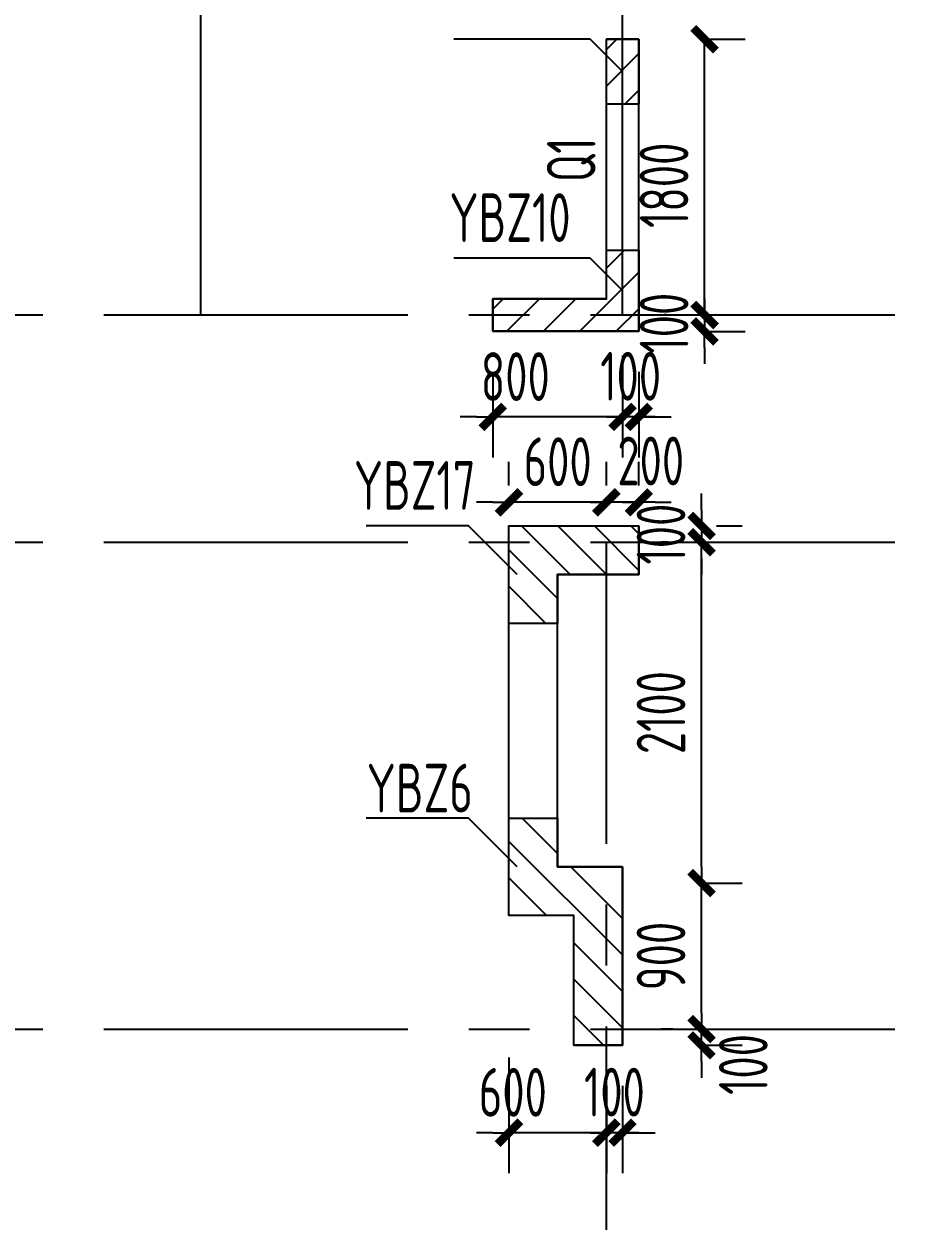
# Model space of a CAD drawing. Extents: x 580289 to 1106878, y -144605 to 78052.
# Drawn here: x 706072 to 711514, y 62835 to 70211 of the extents above; entities that cross this region are included whole.
import ezdxf

# ---------------------------------------------------------------- set-up
doc = ezdxf.new("R2010")
doc.units = 0
doc.header["$LTSCALE"] = 100
doc.linetypes.add('7', pattern=[120.000008, -60.000004, 60.000004])
doc.linetypes.add('CENTER', pattern=[2, 1.25, -0.25, 0.25, -0.25])
doc.layers.get('0').update_dxf_attribs({"linetype": 'CONTINUOUS'})
doc.layers.get('Defpoints').update_dxf_attribs({"linetype": 'CONTINUOUS'})
for name, color, linetype in [('b边缘构件', 240, 'CONTINUOUS'), ('b边缘构件阴影', 240, 'CONTINUOUS'), ('COLU', 7, 'CONTINUOUS'), ('DIM', 3, 'CONTINUOUS'), ('PAXIS', 253, 'CENTER'), ('TEXT', 2, 'CONTINUOUS'), ('THIN', 7, 'CONTINUOUS'), ('墙文字', 54, '7')]:
    doc.layers.add(name, color=color, linetype=linetype)
doc.styles.get("Standard").update_dxf_attribs({"font": 'tssdeng.shx', "width": 0.7, "bigfont": 'tssdchn.shx'})
doc.styles.add('TSSD_Dimension', font='Tssdeng.shx', dxfattribs={"width": 0.7, "bigfont": 'tssdchn.shx'})
doc.dimstyles.new('TSSD_100_100$0', dxfattribs={"dimtxt": 300, "dimasz": 100, "dimexe": 250, "dimexo": 250, "dimgap": 100, "dimtad": 1, "dimdec": 0, "dimzin": 0, "dimdsep": 46, "dimtxsty": 'TSSD_Dimension', "dimblk": '_TSDBK', "dimblk1": '_TSDBK', "dimblk2": '_TSDBK', "dimsah": 1, "dimcen": 0, "dimclrt": 7, "dimadec": 0, "dimazin": 0, "dimtfac": 1, "dimtdec": 0, "dimtix": 1, "dimtmove": 2, "dimatfit": 3, "dimldrblk": '_TSDBK', "dimfxl": 1, "dimtolj": 1, "dimtzin": 0, "dimarcsym": 0})
pattern_1 = [(45, (250053.2, 141627.07), (-112.2532, 112.2532), [])]
pattern_2 = [(135, (723011.76, -131525.1), (112.2532, 112.2532), [])]

# ---------------------------------------------------------------- blocks, each defined once
blk = doc.blocks.new('_TSDBK')
blk.add_line((-1, 0), (0, 0))
at = {"const_width": 0.5}
blk.add_lwpolyline([(-0.7, -0.7), (0.7, 0.7)], dxfattribs=at)
blk = doc.blocks.new('*D155')
at = {"layer": 'Defpoints', "color": 0}
for p in [(710247.8, 64017.7), (710321.9, 64017.7), (709990.7, 63917.7)]:
    blk.add_point(p, dxfattribs=at)
at = {"layer": 'DIM', "color": 0, "lineweight": -2}
for p, q in [((710247.8, 64117.7), (710247.8, 64217.7)), ((710071.9, 64017.7), (709997.8, 64017.7)), ((710247.8, 63917.7), (710247.8, 64017.7)), ((710240.7, 63917.7), (710497.8, 63917.7)), ((710247.8, 63817.7), (710247.8, 63717.7))]:
    blk.add_line(p, q, dxfattribs=at)
at = {"layer": 'DIM', "color": 0, "lineweight": -2, "xscale": 100, "yscale": 100, "zscale": 100}
for p, rotation in [((710247.8, 64017.7), 270), ((710247.8, 63917.7), 90)]:
    blk.add_blockref('_TSDBK', p, dxfattribs=dict(at, rotation=rotation))
at = {"layer": 'DIM', "color": 7, "insert": (710504.9, 63799.8), "char_height": 300, "attachment_point": 5, "rotation": 90, "style": 'TSSD_Dimension'}
blk.add_mtext('\\A1;100', dxfattribs=at)
blk = doc.blocks.new('*D156')
at = {"layer": 'Defpoints', "color": 0}
for p in [(710279.1, 68417.8), (710050.3, 68316.6), (710266.7, 68316.6)]:
    blk.add_point(p, dxfattribs=at)
at = {"layer": 'DIM', "color": 0, "lineweight": -2}
for p, q in [((710266.7, 68517.8), (710266.7, 68617.8)), ((710029.1, 68417.8), (710016.7, 68417.8)), ((710266.7, 68417.8), (710266.7, 68316.6)), ((710300.3, 68316.6), (710516.7, 68316.6)), ((710266.7, 68216.6), (710266.7, 68116.6))]:
    blk.add_line(p, q, dxfattribs=at)
at = {"layer": 'DIM', "color": 0, "lineweight": -2, "xscale": 100, "yscale": 100, "zscale": 100}
for p, rotation in [((710266.7, 68417.8), 270), ((710266.7, 68316.6), 90)]:
    blk.add_blockref('_TSDBK', p, dxfattribs=dict(at, rotation=rotation))
at = {"layer": 'DIM', "color": 7, "insert": (710016.7, 68367.2), "char_height": 300, "attachment_point": 5, "rotation": 90, "style": 'TSSD_Dimension'}
blk.add_mtext('\\A1;100', dxfattribs=at)
blk = doc.blocks.new('*D157')
at = {"layer": 'Defpoints', "color": 0}
for p in [(710050.3, 70116.6), (710266.7, 70116.6), (710050.3, 68316.6)]:
    blk.add_point(p, dxfattribs=at)
at = {"layer": 'DIM', "color": 0, "lineweight": -2}
for p, q in [((710300.3, 70116.6), (710516.7, 70116.6)), ((710266.7, 68416.6), (710266.7, 70016.6)), ((710300.3, 68316.6), (710516.7, 68316.6))]:
    blk.add_line(p, q, dxfattribs=at)
at = {"layer": 'DIM', "color": 0, "lineweight": -2, "xscale": 100, "yscale": 100, "zscale": 100}
for p, rotation in [((710266.7, 70116.6), 90), ((710266.7, 68316.6), 270)]:
    blk.add_blockref('_TSDBK', p, dxfattribs=dict(at, rotation=rotation))
at = {"layer": 'DIM', "color": 7, "insert": (710016.7, 69216.6), "char_height": 300, "attachment_point": 5, "rotation": 90, "style": 'TSSD_Dimension'}
blk.add_mtext('\\A1;1800', dxfattribs=at)
blk = doc.blocks.new('*D161')
at = {"layer": 'Defpoints', "color": 0}
for p in [(709660.8, 63917.7), (709760.8, 63917.7), (709660.8, 63379.4)]:
    blk.add_point(p, dxfattribs=at)
at = {"layer": 'DIM', "color": 0, "lineweight": -2}
for p, q in [((709660.8, 63667.7), (709660.8, 63129.4)), ((709760.8, 63667.7), (709760.8, 63129.4)), ((709560.8, 63379.4), (709460.8, 63379.4)), ((709760.8, 63379.4), (709660.8, 63379.4)), ((709860.8, 63379.4), (709960.8, 63379.4))]:
    blk.add_line(p, q, dxfattribs=at)
at = {"layer": 'DIM', "color": 0, "lineweight": -2, "xscale": 100, "yscale": 100, "zscale": 100}
for p, rotation in [((709660.8, 63379.4), 359.9999999933299), ((709760.8, 63379.4), 179.9999999933299)]:
    blk.add_blockref('_TSDBK', p, dxfattribs=dict(at, rotation=rotation))
at = {"layer": 'DIM', "color": 7, "insert": (709710.8, 63629.4), "char_height": 300, "attachment_point": 5, "rotation": 360, "style": 'TSSD_Dimension'}
blk.add_mtext('\\A1;100', dxfattribs=at)
blk = doc.blocks.new('*D162')
at = {"layer": 'Defpoints', "color": 0}
for p in [(709660.8, 67263.6), (709660.8, 67117.7), (709860.8, 67117.7)]:
    blk.add_point(p, dxfattribs=at)
at = {"layer": 'DIM', "color": 0, "lineweight": -2}
for p, q in [((709660.8, 67367.7), (709660.8, 67513.6)), ((709860.8, 67367.7), (709860.8, 67513.6)), ((709560.8, 67263.6), (709460.8, 67263.6)), ((709860.8, 67263.6), (709660.8, 67263.6)), ((709960.8, 67263.6), (710060.8, 67263.6))]:
    blk.add_line(p, q, dxfattribs=at)
at = {"layer": 'DIM', "color": 0, "lineweight": -2, "xscale": 100, "yscale": 100, "zscale": 100}
for p, rotation in [((709660.8, 67263.6), 359.9999999933299), ((709860.8, 67263.6), 179.9999999933299)]:
    blk.add_blockref('_TSDBK', p, dxfattribs=dict(at, rotation=rotation))
at = {"layer": 'DIM', "color": 7, "insert": (709934.6, 67518.1), "char_height": 300, "attachment_point": 5, "rotation": 360, "style": 'TSSD_Dimension'}
blk.add_mtext('\\A1;200', dxfattribs=at)
blk = doc.blocks.new('*D163')
at = {"layer": 'Defpoints', "color": 0}
for p in [(710090.7, 67117.7), (710247.8, 67017.7), (710247.8, 67017.7)]:
    blk.add_point(p, dxfattribs=at)
at = {"layer": 'DIM', "color": 0, "lineweight": -2}
for p, q in [((710247.8, 67217.7), (710247.8, 67317.7)), ((710247.8, 67117.7), (710247.8, 67017.7)), ((710340.7, 67117.7), (710497.8, 67117.7)), ((710247.8, 66917.7), (710247.8, 66817.7))]:
    blk.add_line(p, q, dxfattribs=at)
at = {"layer": 'DIM', "color": 0, "lineweight": -2, "xscale": 100, "yscale": 100, "zscale": 100}
for p, rotation in [((710247.8, 67117.7), 270), ((710247.8, 67017.7), 90)]:
    blk.add_blockref('_TSDBK', p, dxfattribs=dict(at, rotation=rotation))
at = {"layer": 'DIM', "color": 7, "insert": (709997.8, 67067.7), "char_height": 300, "attachment_point": 5, "rotation": 90, "style": 'TSSD_Dimension'}
blk.add_mtext('\\A1;100', dxfattribs=at)
blk = doc.blocks.new('*D202')
at = {"layer": 'Defpoints', "color": 0}
for p in [(709760.8, 68417.7), (709860.8, 68317.7), (709760.8, 67789.9)]:
    blk.add_point(p, dxfattribs=at)
at = {"layer": 'DIM', "color": 0, "lineweight": -2}
for p, q in [((709760.8, 68167.7), (709760.8, 67539.9)), ((709860.8, 68067.7), (709860.8, 67539.9)), ((709660.8, 67789.9), (709560.8, 67789.9)), ((709860.8, 67789.9), (709760.8, 67789.9)), ((709960.8, 67789.9), (710060.8, 67789.9))]:
    blk.add_line(p, q, dxfattribs=at)
at = {"layer": 'DIM', "color": 0, "lineweight": -2, "xscale": 100, "yscale": 100, "zscale": 100}
blk.add_blockref('_TSDBK', (709760.8, 67789.9), dxfattribs=at)
at = {"layer": 'DIM', "color": 0, "lineweight": -2, "xscale": 100, "yscale": 100, "zscale": 100, "rotation": 180}
blk.add_blockref('_TSDBK', (709860.8, 67789.9), dxfattribs=at)
at = {"layer": 'DIM', "color": 7, "insert": (709810.8, 68039.9), "char_height": 300, "attachment_point": 5, "style": 'TSSD_Dimension'}
blk.add_mtext('\\A1;100', dxfattribs=at)
blk = doc.blocks.new('*D203')
at = {"layer": 'Defpoints', "color": 0}
for p in [(709760.8, 68417.7), (708960.8, 68317.7), (708960.8, 67789.9)]:
    blk.add_point(p, dxfattribs=at)
at = {"layer": 'DIM', "color": 0, "lineweight": -2}
for p, q in [((709760.8, 68167.7), (709760.8, 67539.9)), ((708960.8, 68067.7), (708960.8, 67539.9)), ((708860.8, 67789.9), (708760.8, 67789.9)), ((709760.8, 67789.9), (708960.8, 67789.9)), ((709860.8, 67789.9), (709960.8, 67789.9))]:
    blk.add_line(p, q, dxfattribs=at)
at = {"layer": 'DIM', "color": 0, "lineweight": -2, "xscale": 100, "yscale": 100, "zscale": 100}
blk.add_blockref('_TSDBK', (708960.8, 67789.9), dxfattribs=at)
at = {"layer": 'DIM', "color": 0, "lineweight": -2, "xscale": 100, "yscale": 100, "zscale": 100, "rotation": 180}
blk.add_blockref('_TSDBK', (709760.8, 67789.9), dxfattribs=at)
at = {"layer": 'DIM', "color": 7, "insert": (709099.4, 68038), "char_height": 300, "attachment_point": 5, "style": 'TSSD_Dimension'}
blk.add_mtext('\\A1;800', dxfattribs=at)
blk = doc.blocks.new('*D392')
at = {"layer": 'Defpoints', "color": 0}
for p in [(710247.8, 64017.7), (710321.9, 64017.7), (709990.7, 63917.7)]:
    blk.add_point(p, dxfattribs=at)
at = {"layer": 'DIM', "color": 0, "lineweight": -2}
for p, q in [((710247.8, 64117.7), (710247.8, 64217.7)), ((710071.9, 64017.7), (709997.8, 64017.7)), ((710247.8, 63917.7), (710247.8, 64017.7)), ((710240.7, 63917.7), (710497.8, 63917.7)), ((710247.8, 63817.7), (710247.8, 63717.7))]:
    blk.add_line(p, q, dxfattribs=at)
at = {"layer": 'DIM', "color": 0, "lineweight": -2, "xscale": 100, "yscale": 100, "zscale": 100}
for p, rotation in [((710247.8, 64017.7), 270), ((710247.8, 63917.7), 90)]:
    blk.add_blockref('_TSDBK', p, dxfattribs=dict(at, rotation=rotation))
at = {"layer": 'DIM', "color": 7, "insert": (710504.9, 63799.8), "char_height": 300, "attachment_point": 5, "rotation": 90, "style": 'TSSD_Dimension'}
blk.add_mtext('\\A1;100', dxfattribs=at)
blk = doc.blocks.new('*D393')
at = {"layer": 'Defpoints', "color": 0}
for p in [(709990.7, 64917.7), (710247.8, 64917.7), (710321.9, 64017.7)]:
    blk.add_point(p, dxfattribs=at)
at = {"layer": 'DIM', "color": 0, "lineweight": -2}
for p, q in [((710240.7, 64917.7), (710497.8, 64917.7)), ((710247.8, 64117.7), (710247.8, 64817.7)), ((710071.9, 64017.7), (709997.8, 64017.7))]:
    blk.add_line(p, q, dxfattribs=at)
at = {"layer": 'DIM', "color": 0, "lineweight": -2, "xscale": 100, "yscale": 100, "zscale": 100}
for p, rotation in [((710247.8, 64917.7), 90), ((710247.8, 64017.7), 270)]:
    blk.add_blockref('_TSDBK', p, dxfattribs=dict(at, rotation=rotation))
at = {"layer": 'DIM', "color": 7, "insert": (709997.8, 64467.7), "char_height": 300, "attachment_point": 5, "rotation": 90, "style": 'TSSD_Dimension'}
blk.add_mtext('\\A1;900', dxfattribs=at)
blk = doc.blocks.new('*D394')
at = {"layer": 'Defpoints', "color": 0}
for p in [(710247.8, 67017.7), (710291.5, 67017.7), (709990.7, 64917.7)]:
    blk.add_point(p, dxfattribs=at)
at = {"layer": 'DIM', "color": 0, "lineweight": -2}
for p, q in [((710041.5, 67017.7), (709997.8, 67017.7)), ((710247.8, 65017.7), (710247.8, 66917.7)), ((710240.7, 64917.7), (710497.8, 64917.7))]:
    blk.add_line(p, q, dxfattribs=at)
at = {"layer": 'DIM', "color": 0, "lineweight": -2, "xscale": 100, "yscale": 100, "zscale": 100}
for p, rotation in [((710247.8, 67017.7), 90), ((710247.8, 64917.7), 270)]:
    blk.add_blockref('_TSDBK', p, dxfattribs=dict(at, rotation=rotation))
at = {"layer": 'DIM', "color": 7, "insert": (709997.8, 65967.7), "char_height": 300, "attachment_point": 5, "rotation": 90, "style": 'TSSD_Dimension'}
blk.add_mtext('\\A1;2100', dxfattribs=at)
blk = doc.blocks.new('*D395')
at = {"layer": 'Defpoints', "color": 0}
for p in [(710279.1, 68417.8), (710050.3, 68316.6), (710266.7, 68316.6)]:
    blk.add_point(p, dxfattribs=at)
at = {"layer": 'DIM', "color": 0, "lineweight": -2}
for p, q in [((710266.7, 68517.8), (710266.7, 68617.8)), ((710029.1, 68417.8), (710016.7, 68417.8)), ((710266.7, 68417.8), (710266.7, 68316.6)), ((710300.3, 68316.6), (710516.7, 68316.6)), ((710266.7, 68216.6), (710266.7, 68116.6))]:
    blk.add_line(p, q, dxfattribs=at)
at = {"layer": 'DIM', "color": 0, "lineweight": -2, "xscale": 100, "yscale": 100, "zscale": 100}
for p, rotation in [((710266.7, 68417.8), 270), ((710266.7, 68316.6), 90)]:
    blk.add_blockref('_TSDBK', p, dxfattribs=dict(at, rotation=rotation))
at = {"layer": 'DIM', "color": 7, "insert": (710016.7, 68367.2), "char_height": 300, "attachment_point": 5, "rotation": 90, "style": 'TSSD_Dimension'}
blk.add_mtext('\\A1;100', dxfattribs=at)
blk = doc.blocks.new('*D396')
at = {"layer": 'Defpoints', "color": 0}
for p in [(710050.3, 70116.6), (710266.7, 70116.6), (710050.3, 68316.6)]:
    blk.add_point(p, dxfattribs=at)
at = {"layer": 'DIM', "color": 0, "lineweight": -2}
for p, q in [((710300.3, 70116.6), (710516.7, 70116.6)), ((710266.7, 68416.6), (710266.7, 70016.6)), ((710300.3, 68316.6), (710516.7, 68316.6))]:
    blk.add_line(p, q, dxfattribs=at)
at = {"layer": 'DIM', "color": 0, "lineweight": -2, "xscale": 100, "yscale": 100, "zscale": 100}
for p, rotation in [((710266.7, 70116.6), 90), ((710266.7, 68316.6), 270)]:
    blk.add_blockref('_TSDBK', p, dxfattribs=dict(at, rotation=rotation))
at = {"layer": 'DIM', "color": 7, "insert": (710016.7, 69216.6), "char_height": 300, "attachment_point": 5, "rotation": 90, "style": 'TSSD_Dimension'}
blk.add_mtext('\\A1;1800', dxfattribs=at)
blk = doc.blocks.new('*D400')
at = {"layer": 'Defpoints', "color": 0}
for p in [(709660.8, 63917.7), (709760.8, 63917.7), (709660.8, 63379.4)]:
    blk.add_point(p, dxfattribs=at)
at = {"layer": 'DIM', "color": 0, "lineweight": -2}
for p, q in [((709660.8, 63667.7), (709660.8, 63129.4)), ((709760.8, 63667.7), (709760.8, 63129.4)), ((709560.8, 63379.4), (709460.8, 63379.4)), ((709760.8, 63379.4), (709660.8, 63379.4)), ((709860.8, 63379.4), (709960.8, 63379.4))]:
    blk.add_line(p, q, dxfattribs=at)
at = {"layer": 'DIM', "color": 0, "lineweight": -2, "xscale": 100, "yscale": 100, "zscale": 100}
for p, rotation in [((709660.8, 63379.4), 359.9999999933299), ((709760.8, 63379.4), 179.9999999933299)]:
    blk.add_blockref('_TSDBK', p, dxfattribs=dict(at, rotation=rotation))
at = {"layer": 'DIM', "color": 7, "insert": (709710.8, 63629.4), "char_height": 300, "attachment_point": 5, "rotation": 360, "style": 'TSSD_Dimension'}
blk.add_mtext('\\A1;100', dxfattribs=at)
blk = doc.blocks.new('*D401')
at = {"layer": 'Defpoints', "color": 0}
for p in [(709060.8, 64091.7), (709660.8, 63917.7), (709060.8, 63379.4)]:
    blk.add_point(p, dxfattribs=at)
at = {"layer": 'DIM', "color": 0, "lineweight": -2}
for p, q in [((709060.8, 63841.7), (709060.8, 63129.4)), ((709660.8, 63667.7), (709660.8, 63129.4)), ((708960.8, 63379.4), (708860.8, 63379.4)), ((709660.8, 63379.4), (709060.8, 63379.4)), ((709760.8, 63379.4), (709860.8, 63379.4))]:
    blk.add_line(p, q, dxfattribs=at)
at = {"layer": 'DIM', "color": 0, "lineweight": -2, "xscale": 100, "yscale": 100, "zscale": 100}
for p, rotation in [((709060.8, 63379.4), 359.9999999933299), ((709660.8, 63379.4), 179.9999999933299)]:
    blk.add_blockref('_TSDBK', p, dxfattribs=dict(at, rotation=rotation))
at = {"layer": 'DIM', "color": 7, "insert": (709084.5, 63628.2), "char_height": 300, "attachment_point": 5, "rotation": 360, "style": 'TSSD_Dimension'}
blk.add_mtext('\\A1;600', dxfattribs=at)
blk = doc.blocks.new('*D402')
at = {"layer": 'Defpoints', "color": 0}
for p in [(709660.8, 67263.6), (709660.8, 67117.7), (709860.8, 67117.7)]:
    blk.add_point(p, dxfattribs=at)
at = {"layer": 'DIM', "color": 0, "lineweight": -2}
for p, q in [((709660.8, 67367.7), (709660.8, 67513.6)), ((709860.8, 67367.7), (709860.8, 67513.6)), ((709560.8, 67263.6), (709460.8, 67263.6)), ((709860.8, 67263.6), (709660.8, 67263.6)), ((709960.8, 67263.6), (710060.8, 67263.6))]:
    blk.add_line(p, q, dxfattribs=at)
at = {"layer": 'DIM', "color": 0, "lineweight": -2, "xscale": 100, "yscale": 100, "zscale": 100}
for p, rotation in [((709660.8, 67263.6), 359.9999999933299), ((709860.8, 67263.6), 179.9999999933299)]:
    blk.add_blockref('_TSDBK', p, dxfattribs=dict(at, rotation=rotation))
at = {"layer": 'DIM', "color": 7, "insert": (709934.6, 67518.1), "char_height": 300, "attachment_point": 5, "rotation": 360, "style": 'TSSD_Dimension'}
blk.add_mtext('\\A1;200', dxfattribs=at)
blk = doc.blocks.new('*D403')
at = {"layer": 'Defpoints', "color": 0}
for p in [(709060.8, 67263.6), (709060.8, 67117.7), (709660.8, 67117.7)]:
    blk.add_point(p, dxfattribs=at)
at = {"layer": 'DIM', "color": 0, "lineweight": -2}
for p, q in [((709060.8, 67367.7), (709060.8, 67513.6)), ((709660.8, 67367.7), (709660.8, 67513.6)), ((708960.8, 67263.6), (708860.8, 67263.6)), ((709660.8, 67263.6), (709060.8, 67263.6)), ((709760.8, 67263.6), (709860.8, 67263.6))]:
    blk.add_line(p, q, dxfattribs=at)
at = {"layer": 'DIM', "color": 0, "lineweight": -2, "xscale": 100, "yscale": 100, "zscale": 100}
for p, rotation in [((709060.8, 67263.6), 359.9999999933299), ((709660.8, 67263.6), 179.9999999933299)]:
    blk.add_blockref('_TSDBK', p, dxfattribs=dict(at, rotation=rotation))
at = {"layer": 'DIM', "color": 7, "insert": (709360.8, 67513.6), "char_height": 300, "attachment_point": 5, "rotation": 360, "style": 'TSSD_Dimension'}
blk.add_mtext('\\A1;600', dxfattribs=at)
blk = doc.blocks.new('*D404')
at = {"layer": 'Defpoints', "color": 0}
for p in [(710090.7, 67117.7), (710247.8, 67017.7), (710247.8, 67017.7)]:
    blk.add_point(p, dxfattribs=at)
at = {"layer": 'DIM', "color": 0, "lineweight": -2}
for p, q in [((710247.8, 67217.7), (710247.8, 67317.7)), ((710247.8, 67117.7), (710247.8, 67017.7)), ((710340.7, 67117.7), (710497.8, 67117.7)), ((710247.8, 66917.7), (710247.8, 66817.7))]:
    blk.add_line(p, q, dxfattribs=at)
at = {"layer": 'DIM', "color": 0, "lineweight": -2, "xscale": 100, "yscale": 100, "zscale": 100}
for p, rotation in [((710247.8, 67117.7), 270), ((710247.8, 67017.7), 90)]:
    blk.add_blockref('_TSDBK', p, dxfattribs=dict(at, rotation=rotation))
at = {"layer": 'DIM', "color": 7, "insert": (709997.8, 67067.7), "char_height": 300, "attachment_point": 5, "rotation": 90, "style": 'TSSD_Dimension'}
blk.add_mtext('\\A1;100', dxfattribs=at)
blk = doc.blocks.new('*D445')
at = {"layer": 'Defpoints', "color": 0}
for p in [(709760.8, 68417.7), (709860.8, 68317.7), (709760.8, 67789.9)]:
    blk.add_point(p, dxfattribs=at)
at = {"layer": 'DIM', "color": 0, "lineweight": -2}
for p, q in [((709760.8, 68167.7), (709760.8, 67539.9)), ((709860.8, 68067.7), (709860.8, 67539.9)), ((709660.8, 67789.9), (709560.8, 67789.9)), ((709860.8, 67789.9), (709760.8, 67789.9)), ((709960.8, 67789.9), (710060.8, 67789.9))]:
    blk.add_line(p, q, dxfattribs=at)
at = {"layer": 'DIM', "color": 0, "lineweight": -2, "xscale": 100, "yscale": 100, "zscale": 100}
blk.add_blockref('_TSDBK', (709760.8, 67789.9), dxfattribs=at)
at = {"layer": 'DIM', "color": 0, "lineweight": -2, "xscale": 100, "yscale": 100, "zscale": 100, "rotation": 180}
blk.add_blockref('_TSDBK', (709860.8, 67789.9), dxfattribs=at)
at = {"layer": 'DIM', "color": 7, "insert": (709810.8, 68039.9), "char_height": 300, "attachment_point": 5, "style": 'TSSD_Dimension'}
blk.add_mtext('\\A1;100', dxfattribs=at)
blk = doc.blocks.new('*D446')
at = {"layer": 'Defpoints', "color": 0}
for p in [(709760.8, 68417.7), (708960.8, 68317.7), (708960.8, 67789.9)]:
    blk.add_point(p, dxfattribs=at)
at = {"layer": 'DIM', "color": 0, "lineweight": -2}
for p, q in [((709760.8, 68167.7), (709760.8, 67539.9)), ((708960.8, 68067.7), (708960.8, 67539.9)), ((708860.8, 67789.9), (708760.8, 67789.9)), ((709760.8, 67789.9), (708960.8, 67789.9)), ((709860.8, 67789.9), (709960.8, 67789.9))]:
    blk.add_line(p, q, dxfattribs=at)
at = {"layer": 'DIM', "color": 0, "lineweight": -2, "xscale": 100, "yscale": 100, "zscale": 100}
blk.add_blockref('_TSDBK', (708960.8, 67789.9), dxfattribs=at)
at = {"layer": 'DIM', "color": 0, "lineweight": -2, "xscale": 100, "yscale": 100, "zscale": 100, "rotation": 180}
blk.add_blockref('_TSDBK', (709760.8, 67789.9), dxfattribs=at)
at = {"layer": 'DIM', "color": 7, "insert": (709099.4, 68038), "char_height": 300, "attachment_point": 5, "style": 'TSSD_Dimension'}
blk.add_mtext('\\A1;800', dxfattribs=at)

msp = doc.modelspace()

# ---------------------------------------------------------------- hatches: boundary and pattern name
at = {"layer": 'b边缘构件阴影'}
h = msp.add_hatch(dxfattribs=at)
h.set_pattern_fill('ANSI31', color=256, scale=50, style=0)
h.set_pattern_definition(pattern_1)
h.paths.add_polyline_path([(709860.8, 70117.7), (709860.8, 69717.7), (709660.8, 69717.7), (709660.8, 70117.7)], flags=0)
h = msp.add_hatch(dxfattribs=at)
h.set_pattern_fill('ANSI31', color=256, scale=50, style=0)
h.set_pattern_definition(pattern_1)
h.paths.add_polyline_path([(709860.8, 68817.7), (709860.8, 68317.7), (708960.8, 68317.7), (708960.8, 68517.7), (709660.8, 68517.7), (709660.8, 68817.7)], flags=0)
h = msp.add_hatch(dxfattribs=at)
h.set_pattern_fill('ANSI31', color=256, scale=50, style=0)
h.set_pattern_definition(pattern_2)
h.paths.add_polyline_path([(709060.8, 67017.7), (709060.8, 67117.7), (709860.8, 67117.7), (709860.8, 67017.7)])
h.paths.add_polyline_path([(709660.8, 67017.7), (709660.8, 66817.7), (709360.8, 66817.7), (709360.8, 66517.7), (709060.8, 66517.7), (709060.8, 67017.7)])
h.paths.add_polyline_path([(709660.8, 67017.7), (709860.8, 67017.7), (709860.8, 66817.7), (709660.8, 66817.7)])
h = msp.add_hatch(dxfattribs=at)
h.set_pattern_fill('ANSI31', color=256, scale=50, style=0)
h.set_pattern_definition(pattern_2)
h.paths.add_polyline_path([(709360.8, 65017.7), (709660.8, 65017.7), (709660.8, 64017.7), (709460.8, 64017.7), (709460.8, 64717.7), (709060.8, 64717.7), (709060.8, 65317.7), (709360.8, 65317.7)])
h.paths.add_polyline_path([(709660.8, 64917.7), (709760.8, 64917.7), (709760.8, 64017.7), (709660.8, 64017.7)])
h.paths.add_polyline_path([(709660.8, 63917.7), (709460.8, 63917.7), (709460.8, 64017.7), (709660.8, 64017.7)])
h.paths.add_polyline_path([(709660.8, 64017.7), (709760.8, 64017.7), (709760.8, 63917.7), (709660.8, 63917.7)])

# ---------------------------------------------------------------- linework, layer by layer
at = {"layer": 'b边缘构件'}
for points in [[(709660.8, 68517.7), (709660.8, 70117.7)], [(709860.8, 70117.7), (709660.8, 70117.7)], [(709860.8, 70117.7), (709860.8, 69717.7), (709660.8, 69717.7), (709660.8, 70117.7), (709860.8, 70117.7)], [(709860.8, 68317.7), (709860.8, 70117.7)], [(709860.8, 68817.7), (709860.8, 68317.7), (708960.8, 68317.7), (708960.8, 68517.7), (709660.8, 68517.7), (709660.8, 68817.7), (709860.8, 68817.7)], [(709660.8, 68517.7), (708960.8, 68517.7)], [(708960.8, 68517.7), (708960.8, 68317.7)], [(709860.8, 68317.7), (708960.8, 68317.7)], [(709860.8, 67117.7), (709860.8, 66817.7), (709360.8, 66817.7), (709360.8, 66517.7), (709060.8, 66517.7), (709060.8, 67117.7), (709860.8, 67117.7)], [(709860.8, 66817.7), (709860.8, 67117.7)], [(709760.8, 65017.7), (709760.8, 63917.7), (709460.8, 63917.7), (709460.8, 64717.7), (709060.8, 64717.7), (709060.8, 65317.7), (709360.8, 65317.7), (709360.8, 65017.7), (709760.8, 65017.7)], [(709760.8, 65017.7), (709360.8, 65017.7)], [(709760.8, 63917.7), (709760.8, 65017.7)], [(709460.8, 64717.7), (709060.8, 64717.7)], [(709460.8, 64717.7), (709060.8, 64717.7)], [(709460.8, 63917.7), (709460.8, 64717.7)], [(709460.8, 63917.7), (709760.8, 63917.7)]]:
    msp.add_lwpolyline(points, dxfattribs=at)
at = {"layer": 'COLU'}
for points in [[(709660.8, 68517.7), (709660.8, 70117.7)], [(709660.8, 70117.7), (709860.8, 70117.7)], [(709860.8, 68317.7), (709860.8, 70117.7)], [(708960.8, 68517.7), (709660.8, 68517.7)], [(708960.8, 68317.7), (708960.8, 68517.7)], [(708960.8, 68317.7), (709860.8, 68317.7)], [(709060.8, 67117.7), (709860.8, 67117.7)], [(709060.8, 64717.7), (709060.8, 67117.7)], [(709860.8, 67117.7), (709860.8, 66817.7)], [(709360.8, 66817.7), (709860.8, 66817.7)], [(709360.8, 65017.7), (709360.8, 66817.7)], [(709360.8, 65017.7), (709760.8, 65017.7)], [(709760.8, 63917.7), (709760.8, 65017.7)], [(709460.8, 63917.7), (709460.8, 64717.7)], [(709760.8, 63917.7), (709460.8, 63917.7)]]:
    msp.add_lwpolyline(points, dxfattribs=at)
at = {"layer": 'PAXIS', "linetype": 'CENTER', "ltscale": 15}
for p, q in [((707160.8, 68417.7), (707160.8, 75412.2)), ((709760.8, 68417.7), (709760.8, 75412.2)), ((664563.2, 68419), (715358.4, 68417.7)), ((664563.2, 67017.7), (715358.4, 67017.7)), ((709660.8, 50159.7), (709660.8, 67017.7)), ((664563.2, 64017.7), (715358.4, 64017.7))]:
    msp.add_line(p, q, dxfattribs=at)
at = {"layer": 'THIN'}
for points in [[(709760.8, 69917.7), (709560.8, 70117.7), (708720.8, 70117.7)], [(709760.8, 68567.7), (709560.8, 68767.7), (708720.8, 68767.7)], [(709110.8, 66817.7), (708810.8, 67117.7), (708180.8, 67117.7)], [(709110.8, 66817.7), (708810.8, 67117.7), (708180.8, 67117.7)], [(709110.8, 65017.7), (708810.8, 65317.7), (708180.8, 65317.7)]]:
    msp.add_lwpolyline(points, dxfattribs=at)

# ---------------------------------------------------------------- texts
at = {"layer": 'TEXT', "width": 0.7}
msp.add_text('YBZ10', height=300, rotation=360, dxfattribs=at).set_placement((708693.5, 68867.7))
for s, p in [('YBZ17', (708105, 67217.7)), ('YBZ6', (708183.6, 65352.6))]:
    msp.add_text(s, height=300, dxfattribs=at).set_placement(p)
at = {"layer": '墙文字', "color": 3, "width": 0.7}
msp.add_text('Q1', height=300, rotation=90, dxfattribs=at).set_placement((709594.1, 69236.1))

# ---------------------------------------------------------------- dimensions: what is measured, and where the dimension line sits
at = {"layer": 'DIM'}
for base, p1, p2, angle, picture, middle in [((710266.7, 70116.6), (710050.3, 68316.6), (710050.3, 70116.6), 90, '*D157', (710016.7, 69216.6)), ((710266.7, 70116.6), (710050.3, 68316.6), (710050.3, 70116.6), 90, '*D396', (710016.7, 69216.6)), ((709060.8, 67263.6), (709660.8, 67117.7), (709060.8, 67117.7), 180, '*D403', (709360.8, 67513.6)), ((710247.8, 67017.7), (710090.7, 67117.7), (710247.8, 67017.7), 90, '*D163', (709997.8, 67067.7)), ((710247.8, 67017.7), (710090.7, 67117.7), (710247.8, 67017.7), 90, '*D404', (709997.8, 67067.7)), ((710247.8, 67017.7), (709990.7, 64917.7), (710291.5, 67017.7), 90, '*D394', (709997.8, 65967.7)), ((710247.8, 64917.7), (710321.9, 64017.7), (709990.7, 64917.7), 90, '*D393', (709997.8, 64467.7)), ((709660.8, 63379.4), (709760.8, 63917.7), (709660.8, 63917.7), 180, '*D161', (709710.8, 63629.4)), ((709660.8, 63379.4), (709760.8, 63917.7), (709660.8, 63917.7), 180, '*D400', (709710.8, 63629.4))]:
    dim = msp.add_linear_dim(base=base, p1=p1, p2=p2, angle=angle, dimstyle='TSSD_100_100$0', dxfattribs=at)
    dim.commit()
    dim.dimension.update_dxf_attribs({"geometry": picture, "text_midpoint": middle})
for picture in ['*D156', '*D395']:
    dim = msp.add_linear_dim(base=(710266.7, 68316.6), p1=(710279.1, 68417.8), p2=(710050.3, 68316.6), angle=90, text='100', dimstyle='TSSD_100_100$0', dxfattribs=at)
    dim.commit()
    dim.dimension.update_dxf_attribs({"geometry": picture, "text_midpoint": (710016.7, 68367.2)})
for picture in ['*D203', '*D446']:
    dim = msp.add_linear_dim(base=(708960.8, 67789.9), p1=(709760.8, 68417.7), p2=(708960.8, 68317.7), dimstyle='TSSD_100_100$0', dxfattribs=at)
    dim.commit()
    dim.dimension.update_dxf_attribs({"geometry": picture, "text_midpoint": (709099.4, 68038), "dimtype": 160})
for picture in ['*D202', '*D445']:
    dim = msp.add_linear_dim(base=(709760.8, 67789.9), p1=(709860.8, 68317.7), p2=(709760.8, 68417.7), dimstyle='TSSD_100_100$0', dxfattribs=at)
    dim.commit()
    dim.dimension.update_dxf_attribs({"geometry": picture, "text_midpoint": (709810.8, 68039.9)})
for base, p1, p2, angle, picture, middle in [((709660.8, 67263.6), (709860.8, 67117.7), (709660.8, 67117.7), 180, '*D162', (709934.6, 67518.1)), ((709660.8, 67263.6), (709860.8, 67117.7), (709660.8, 67117.7), 180, '*D402', (709934.6, 67518.1)), ((710247.8, 64017.7), (709990.7, 63917.7), (710321.9, 64017.7), 90, '*D155', (710504.9, 63799.8)), ((710247.8, 64017.7), (709990.7, 63917.7), (710321.9, 64017.7), 90, '*D392', (710504.9, 63799.8)), ((709060.8, 63379.4), (709660.8, 63917.7), (709060.8, 64091.7), 180, '*D401', (709084.5, 63628.2))]:
    dim = msp.add_linear_dim(base=base, p1=p1, p2=p2, angle=angle, dimstyle='TSSD_100_100$0', dxfattribs=at)
    dim.commit()
    dim.dimension.update_dxf_attribs({"geometry": picture, "text_midpoint": middle, "dimtype": 160})

doc.saveas('drawing.dxf')
